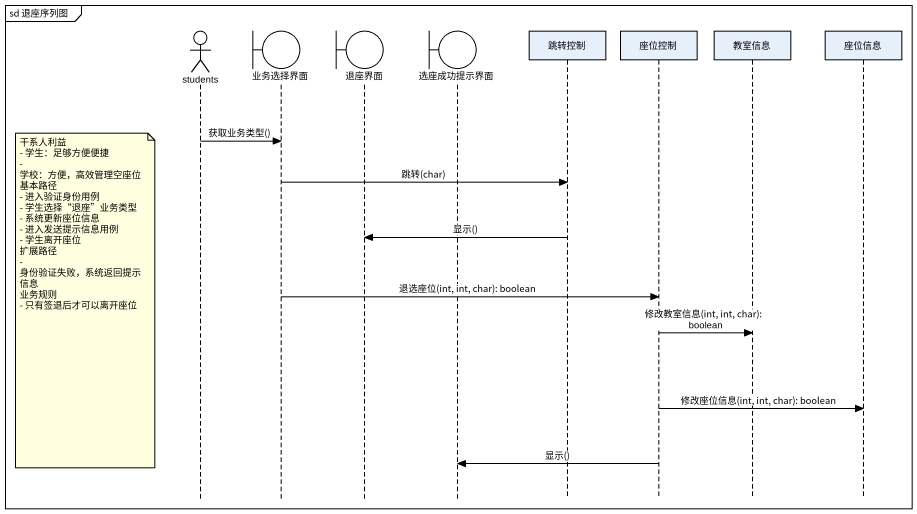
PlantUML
@startuml
mainframe sd 退座序列图
hide footbox
actor students
boundary 业务选择界面
boundary 退座界面
boundary 选座成功提示界面
participant 跳转控制
participant 座位控制
participant 教室信息
participant 座位信息

students -> 业务选择界面 : 获取业务类型()
业务选择界面 -> 跳转控制 : 跳转(char)
跳转控制 -> 退座界面 : 显示()
业务选择界面 -> 座位控制 : 退选座位(int, int, char): boolean
note left of students
  干系人利益
  - 学生：足够方便便捷
  - 学校：方便，高效管理空座位
  基本路径
  - 进入验证身份用例
  - 学生选择“退座”业务类型
  - 系统更新座位信息
  - 进入发送提示信息用例
  - 学生离开座位
  扩展路径
  - 身份验证失败，系统返回提示信息
  业务规则
  - 只有签退后才可以离开座位
end note
座位控制 -> 教室信息 : 修改教室信息(int, int, char): boolean
座位控制 -> 座位信息 : 修改座位信息(int, int, char): boolean
座位控制 -> 选座成功提示界面 : 显示()
@enduml
